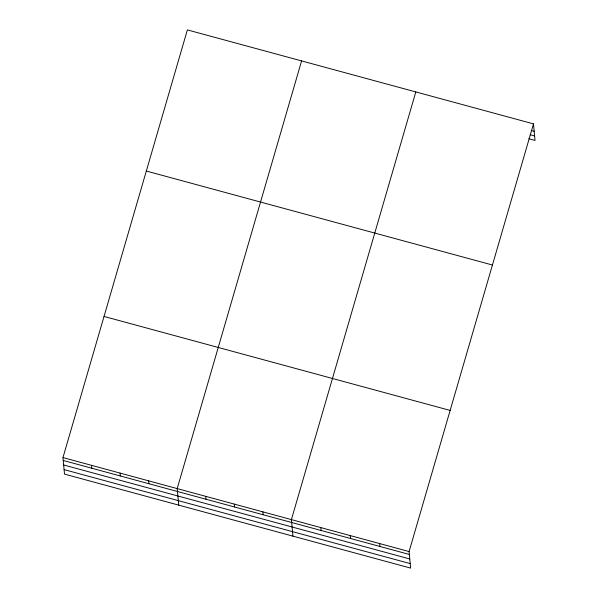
<?xml version="1.0" encoding="UTF-8"?>
<svg xmlns="http://www.w3.org/2000/svg" width="598" height="598" viewBox="0 0 598 598"><rect width="100%" height="100%" fill="white"/><g stroke="black" fill="none" stroke-linecap="round" stroke-linejoin="round"><path stroke-width="0.9" d="M533.491 123.883L409.092 551.565L410.624 568.1L64.509 474.117L62.977 457.582L187.376 29.9L533.491 123.883L535.023 140.418L528.782 138.721M301.594 60.914L177.195 488.596L178.727 505.131M415.812 91.928L291.413 519.61L292.945 536.144M531.502 130.551L534.178 131.276M530.149 134.707L534.605 135.918M146.323 171.035L492.438 265.019M104.03 316.447L450.145 410.43M62.977 457.582L409.092 551.565M63.246 460.475L409.353 554.458M63.665 464.975L409.772 558.958M64.091 469.617L410.206 563.6M379.67 543.575L379.939 546.467M350.249 535.591L350.518 538.477M320.827 527.6L321.096 530.486M262.858 511.858L263.12 514.743M234.304 504.107L234.573 506.992M205.749 496.355L206.018 499.24M148.64 480.844L148.909 483.73M120.086 473.093L120.355 475.978M91.531 465.334L91.8 468.227"/></g></svg>
